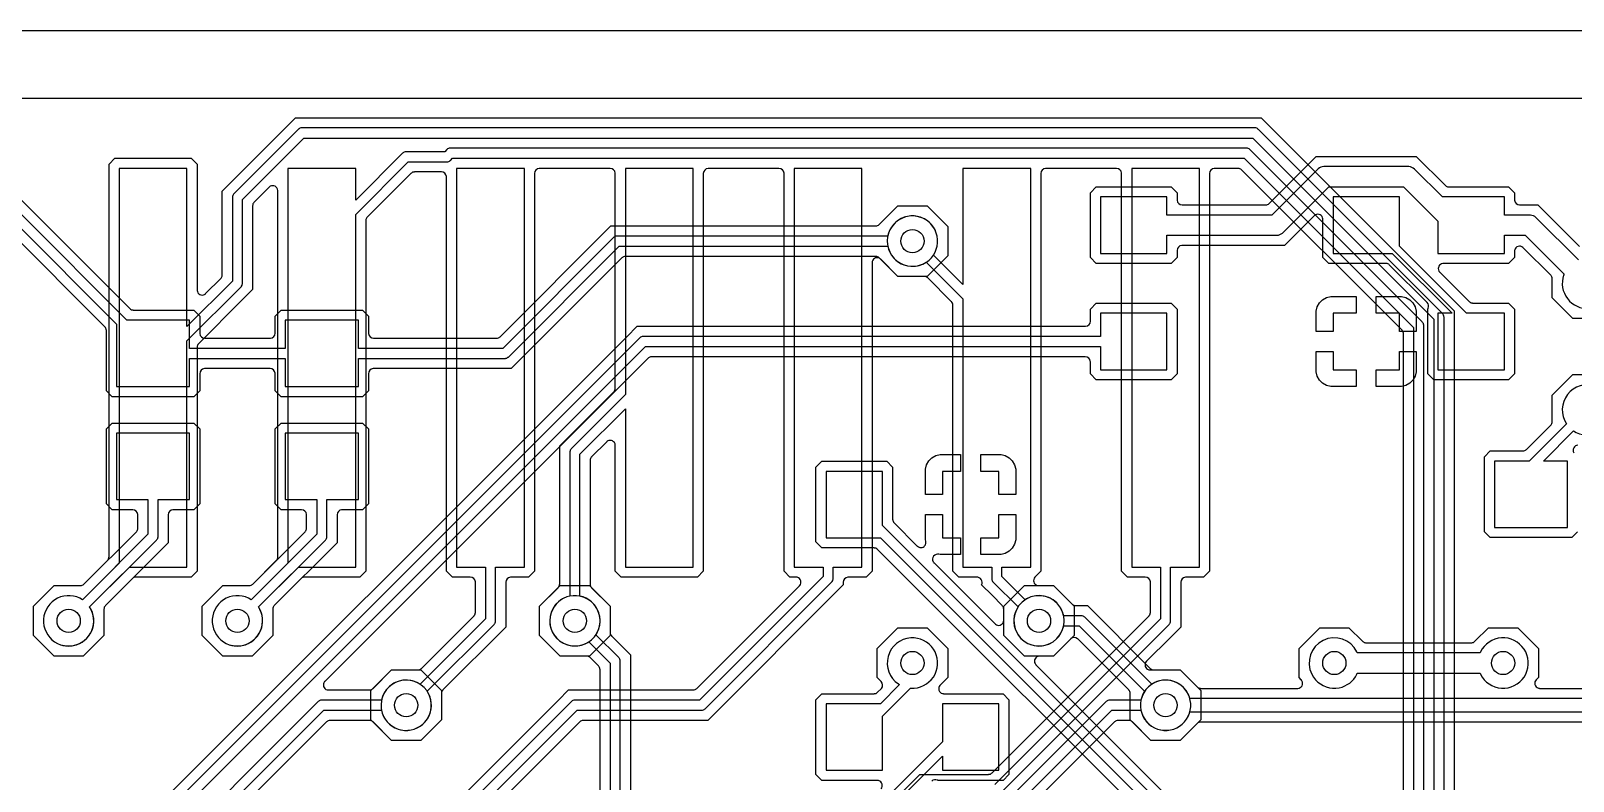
# Model space of a CAD drawing. Header units: millimetres. Extents: x 0 to 122, y 0 to 48.
# Drawn here: x 55.31 to 78.52, y 36.96 to 48.25 of the extents above; entities that cross this region are included whole.
import ezdxf

# ---------------------------------------------------------------- set-up
doc = ezdxf.new("R2010")
doc.units = ezdxf.units.MM

msp = doc.modelspace()

# ---------------------------------------------------------------- linework, layer by layer
at = {"layer": '16_copper'}
msp.add_lwpolyline([(117.116, 47.234), (4.804, 47.234)], dxfattribs=at)
for points in [[(60.986, 35.909), (63.249, 38.172), (63.405, 38.329), (65.279, 38.329), (65.287, 38.33), (65.296, 38.33, 0.087654), (65.32, 38.341), (65.326, 38.346), (65.333, 38.351), (66.879, 39.898), (66.881, 39.9), (66.883, 39.902, 0.54841), (66.846, 40.025), (66.837, 40.026), (66.83, 40.027, 0.01577), (66.825, 40.028), (66.737, 40.028), (66.648, 40.117), (66.648, 46.104), (66.647, 46.109, 0.392588), (66.571, 46.18), (65.509, 46.18), (65.503, 46.179, 0.392588), (65.432, 46.104), (65.432, 40.117), (65.343, 40.028), (64.197, 40.028), (64.108, 40.117), (64.108, 42.01), (64.107, 42.013), (64.107, 42.016, 0.548396), (63.994, 42.077), (63.987, 42.072), (63.981, 42.068, 0.015772), (63.978, 42.064), (63.751, 41.838), (63.748, 41.833), (63.747, 41.833), (63.746, 41.831), (63.746, 41.831), (63.74, 41.824, 0.015775), (63.738, 41.82), (63.736, 41.816), (63.735, 41.814), (63.734, 41.811), (63.731, 41.804, 0.015769), (63.73, 41.8), (63.73, 41.796), (63.729, 41.793), (63.729, 41.789), (63.729, 41.784), (63.729, 39.923), (63.73, 39.915), (63.73, 39.906, 0.087654), (63.741, 39.882), (63.746, 39.876), (63.751, 39.869), (64.031, 39.59), (64.031, 39.15), (63.72, 38.839), (63.28, 38.839), (62.969, 39.15), (62.969, 39.59), (63.249, 39.869), (63.254, 39.876), (63.26, 39.883, 0.087651), (63.27, 39.907), (63.27, 39.915), (63.271, 39.923), (63.271, 42.005), (64.085, 42.819), (64.09, 42.825), (64.096, 42.832, 0.087651), (64.106, 42.856), (64.106, 42.864), (64.108, 42.872), (64.108, 46.104), (64.107, 46.109, 0.392588), (64.031, 46.18), (62.969, 46.18), (62.963, 46.179, 0.392588), (62.892, 46.104), (62.892, 40.117), (62.803, 40.028), (62.535, 40.028), (62.529, 40.027, 0.392588), (62.459, 39.951), (62.459, 39.275), (61.513, 38.33), (61.512, 38.328), (61.511, 38.328), (61.51, 38.325), (61.508, 38.323), (61.502, 38.316, 0.087651), (61.492, 38.292), (61.492, 38.284), (61.491, 38.276), (61.491, 37.88), (61.18, 37.569), (60.74, 37.569), (60.429, 37.88), (60.429, 38.32), (60.74, 38.631), (61.136, 38.631), (61.144, 38.632), (61.153, 38.632, 0.087654), (61.177, 38.643), (61.183, 38.648), (61.19, 38.653), (61.979, 39.442), (61.982, 39.447), (61.983, 39.447), (61.984, 39.449), (61.984, 39.449), (61.99, 39.456, 0.01577), (61.992, 39.46), (61.994, 39.464), (61.995, 39.466), (61.996, 39.469), (61.999, 39.476, 0.015767), (62, 39.48), (62, 39.484), (62.001, 39.487), (62.001, 39.491), (62.001, 39.496), (62.001, 39.951), (62.001, 39.957, 0.392588), (61.925, 40.028), (61.657, 40.028), (61.568, 40.117), (61.568, 46.05), (61.567, 46.056, 0.392588), (61.491, 46.126), (61.086, 46.126), (61.078, 46.125), (61.069, 46.125, 0.087654), (61.045, 46.114), (61.045, 46.114), (61.039, 46.109), (61.032, 46.104), (60.375, 45.446), (60.37, 45.44), (60.364, 45.433, 0.087651), (60.354, 45.409), (60.354, 45.401), (60.352, 45.393), (60.352, 40.117), (60.263, 40.028), (59.432, 40.028), (59.424, 40.026), (59.416, 40.026, 0.087654), (59.391, 40.015), (59.386, 40.011), (59.379, 40.005), (58.973, 39.6), (58.968, 39.593), (58.962, 39.586, 0.087651), (58.952, 39.562), (58.952, 39.554), (58.951, 39.546), (58.951, 39.15), (58.64, 38.839), (58.2, 38.839), (57.889, 39.15), (57.889, 39.59), (58.2, 39.901), (58.596, 39.901), (58.604, 39.902), (58.613, 39.902, 0.087654), (58.637, 39.913), (58.643, 39.918), (58.65, 39.923), (59.005, 40.279), (59.01, 40.285), (59.016, 40.292, 0.087651), (59.026, 40.316), (59.026, 40.323), (59.027, 40.325), (59.027, 40.327), (59.028, 40.332), (59.028, 45.844), (59.027, 45.846), (59.027, 45.849, 0.548396), (58.914, 45.91), (58.907, 45.905), (58.901, 45.901, 0.015772), (58.898, 45.898), (58.671, 45.671), (58.666, 45.664), (58.66, 45.658, 0.087654), (58.65, 45.633), (58.65, 45.626), (58.649, 45.617), (58.649, 44.355), (58.492, 44.199), (57.835, 43.541), (57.83, 43.535), (57.824, 43.528, 0.087651), (57.814, 43.504), (57.814, 43.496), (57.812, 43.488), (57.812, 40.117), (57.723, 40.028), (56.892, 40.028), (56.884, 40.026), (56.876, 40.026, 0.087654), (56.851, 40.015), (56.846, 40.011), (56.839, 40.005), (56.433, 39.6), (56.428, 39.593), (56.422, 39.586, 0.087651), (56.412, 39.562), (56.412, 39.554), (56.411, 39.546), (56.411, 39.15), (56.1, 38.839), (55.66, 38.839), (55.349, 39.15), (55.349, 39.59), (55.66, 39.901), (56.056, 39.901), (56.064, 39.902), (56.073, 39.902, 0.087654), (56.097, 39.913), (56.103, 39.918), (56.11, 39.923), (56.465, 40.279), (56.47, 40.285), (56.476, 40.292, 0.087651), (56.486, 40.316), (56.486, 40.323), (56.487, 40.325), (56.487, 40.327), (56.488, 40.332), (56.488, 46.243), (56.577, 46.332), (57.723, 46.332), (57.812, 46.243), (57.812, 44.35), (57.813, 44.347), (57.813, 44.344, 0.548396), (57.926, 44.283), (57.933, 44.288), (57.939, 44.292, 0.015772), (57.942, 44.296), (58.169, 44.522), (58.174, 44.529), (58.18, 44.536, 0.087654), (58.19, 44.56), (58.19, 44.568), (58.191, 44.576), (58.191, 45.838), (59.295, 46.942), (73.827, 46.942), (76.733, 44.036), (76.733, 16.924)], [(76.581, 17.019), (76.581, 43.941), (76.58, 43.95), (76.579, 43.958, 0.087654), (76.569, 43.983), (76.564, 43.988), (76.559, 43.995), (73.787, 46.767), (73.78, 46.772), (73.773, 46.778, 0.087651), (73.749, 46.788), (73.741, 46.788), (73.733, 46.79), (59.39, 46.79), (59.382, 46.788), (59.373, 46.788, 0.087654), (59.349, 46.777), (59.343, 46.773), (59.336, 46.767), (58.366, 45.797), (58.361, 45.79), (58.356, 45.784, 0.087651), (58.346, 45.759), (58.345, 45.752), (58.344, 45.743), (58.344, 44.482), (57.66, 43.798), (57.66, 46.18), (56.64, 46.18), (56.64, 40.238), (56.089, 39.686), (56.048, 39.71, 1), (55.712, 39.03), (55.758, 39.011, 0.714262), (56.196, 39.579), (56.798, 40.18), (57.66, 40.18), (57.66, 43.582), (58.474, 44.396), (58.479, 44.403), (58.484, 44.409, 0.087651), (58.494, 44.434), (58.495, 44.441), (58.496, 44.45), (58.496, 45.712), (59.422, 46.637), (73.701, 46.637), (76.429, 43.91), (76.429, 17.05)], [(76.276, 17.145), (76.276, 43.815), (76.275, 43.823), (76.274, 43.832, 0.087654), (76.264, 43.856), (76.259, 43.862), (76.254, 43.869), (73.66, 46.462), (73.653, 46.468), (73.647, 46.473, 0.087651), (73.622, 46.483), (73.615, 46.484), (73.606, 46.485), (61.625, 46.485), (61.617, 46.484), (61.608, 46.483, 0.087654), (61.584, 46.473), (61.578, 46.468), (61.571, 46.462), (61.54, 46.431), (60.96, 46.431), (60.952, 46.43), (60.943, 46.429, 0.087654), (60.919, 46.419), (60.913, 46.414), (60.906, 46.409), (60.2, 45.703), (60.2, 46.18), (59.18, 46.18), (59.18, 40.238), (58.629, 39.686), (58.588, 39.71, 1), (58.252, 39.03), (58.298, 39.011, 0.714262), (58.736, 39.579), (59.338, 40.18), (60.2, 40.18), (60.2, 45.487), (60.992, 46.279), (61.572, 46.279), (61.58, 46.28), (61.589, 46.281, 0.087654), (61.613, 46.291), (61.619, 46.296), (61.626, 46.301), (61.657, 46.332), (73.575, 46.332), (76.124, 43.783), (76.124, 18.491)], [(60.401, 34.893), (63.532, 38.024), (65.405, 38.024), (65.413, 38.025), (65.422, 38.026, 0.087654), (65.446, 38.036), (65.452, 38.041), (65.459, 38.046), (67.364, 39.951), (67.369, 39.958), (67.374, 39.964, 0.087651), (67.384, 39.989), (67.385, 39.996), (67.386, 40.005), (67.386, 40.18), (67.82, 40.18), (67.82, 46.18), (66.8, 46.18), (66.8, 40.18), (67.234, 40.18), (67.234, 40.037), (65.373, 38.176), (63.5, 38.176), (63.492, 38.175), (63.483, 38.174, 0.087654), (63.459, 38.164), (63.453, 38.159), (63.446, 38.154), (60.271, 34.979)], [(68.077, 36.446), (68.689, 37.059), (69.724, 37.059), (69.732, 37.06), (69.741, 37.06, 0.087654), (69.765, 37.071), (69.771, 37.076), (69.778, 37.081), (72.139, 39.442), (72.142, 39.447), (72.143, 39.447), (72.144, 39.449), (72.144, 39.449), (72.15, 39.456, 0.01577), (72.152, 39.46), (72.154, 39.464), (72.155, 39.466), (72.156, 39.469), (72.159, 39.476, 0.015767), (72.16, 39.48), (72.16, 39.484), (72.161, 39.487), (72.161, 39.491), (72.161, 39.496), (72.161, 39.951), (72.161, 39.957, 0.392588), (72.085, 40.028), (71.817, 40.028), (71.728, 40.117), (71.728, 46.104), (71.727, 46.109, 0.392588), (71.651, 46.18), (70.589, 46.18), (70.583, 46.179, 0.392588), (70.512, 46.104), (70.512, 40.117), (70.426, 40.031), (70.424, 40.028), (70.422, 40.027, 0.54841), (70.459, 39.903), (70.468, 39.902), (70.475, 39.901, 0.015781), (70.48, 39.901), (70.705, 39.901), (71.016, 39.59), (71.016, 39.15), (70.705, 38.839), (70.265, 38.839), (69.954, 39.15), (69.954, 39.546), (69.953, 39.554), (69.953, 39.563, 0.087654), (69.942, 39.587), (69.937, 39.593), (69.932, 39.6), (69.778, 39.754), (69.778, 39.754), (69.621, 39.91, 0.567708), (69.545, 40.028), (69.277, 40.028), (69.188, 40.117), (69.188, 44.123), (69.186, 44.131), (69.186, 44.139, 0.087654), (69.175, 44.164), (69.171, 44.169), (69.165, 44.176), (68.81, 44.532), (68.803, 44.537), (68.796, 44.543, 0.087651), (68.772, 44.553), (68.764, 44.553), (68.756, 44.554), (68.36, 44.554), (68.102, 44.812), (68.1, 44.814), (68.098, 44.816, 0.54841), (67.975, 44.779), (67.974, 44.77), (67.973, 44.763, 0.01577), (67.972, 44.758), (67.972, 40.117), (67.883, 40.028), (67.615, 40.028), (67.609, 40.027, 0.392588), (67.539, 39.951), (67.539, 39.91), (65.5, 37.871), (63.626, 37.871), (63.618, 37.87), (63.609, 37.87, 0.087654), (63.585, 37.859), (63.579, 37.854), (63.572, 37.849), (61.309, 35.586)], [(75.971, 18.943), (75.971, 43.689), (75.971, 43.694), (75.971, 43.699), (75.97, 43.702), (75.97, 43.706, 0.01577), (75.968, 43.71), (75.965, 43.717), (75.964, 43.72), (75.963, 43.721), (75.962, 43.726, 0.015774), (75.959, 43.73), (75.954, 43.736), (75.953, 43.738), (75.952, 43.738), (75.952, 43.739), (75.949, 43.743), (73.534, 46.158), (73.527, 46.163), (73.521, 46.168, 0.087651), (73.496, 46.178), (73.489, 46.179), (73.48, 46.18), (73.129, 46.18), (73.123, 46.179, 0.392588), (73.052, 46.104), (73.052, 40.117), (72.963, 40.028), (72.695, 40.028), (72.689, 40.027, 0.392588), (72.619, 39.951), (72.619, 39.275), (72.462, 39.119), (72.104, 38.761), (72.102, 38.758), (72.1, 38.757, 0.54841), (72.137, 38.633), (72.146, 38.632), (72.153, 38.631, 0.01577), (72.158, 38.631), (72.61, 38.631), (72.921, 38.32), (72.921, 37.88), (72.61, 37.569), (72.17, 37.569), (71.891, 37.849), (71.884, 37.854), (71.877, 37.86, 0.087651), (71.853, 37.87), (71.845, 37.87), (71.837, 37.871), (71.677, 37.871), (71.669, 37.87), (71.66, 37.87, 0.087654), (71.636, 37.859), (71.63, 37.854), (71.623, 37.849), (69.069, 35.294)], [(69.904, 36.776), (72.444, 39.316), (72.449, 39.323), (72.454, 39.329, 0.087651), (72.464, 39.354), (72.465, 39.361), (72.466, 39.37), (72.466, 40.18), (72.9, 40.18), (72.9, 46.18), (71.88, 46.18), (71.88, 40.18), (72.314, 40.18), (72.314, 39.402), (69.818, 36.906)]]:
    msp.add_lwpolyline(points, format="xyb", dxfattribs=at)
for points in [[(61.034, 37.728, 0.532534), (61.276, 38.309), (62.284, 39.316), (62.289, 39.323), (62.294, 39.329, 0.087651), (62.304, 39.354), (62.305, 39.361), (62.306, 39.37), (62.306, 40.18), (62.74, 40.18), (62.74, 46.18), (61.72, 46.18), (61.72, 40.18), (62.154, 40.18), (62.154, 39.402), (61.169, 38.416), (61.128, 38.44, 1), (60.792, 37.76), (60.838, 37.741, 0.09849), (60.985, 37.722)], [(63.574, 38.998, 0.818106), (63.576, 39.741), (63.576, 41.878), (64.26, 42.562), (64.26, 40.18), (65.28, 40.18), (65.28, 46.18), (64.26, 46.18), (64.26, 42.778), (63.446, 41.964), (63.441, 41.957), (63.436, 41.951, 0.087651), (63.426, 41.926), (63.425, 41.919), (63.424, 41.91), (63.424, 39.741), (63.378, 39.729, 0.876976), (63.525, 38.992)], [(70.559, 38.998, 1), (70.411, 39.742), (70.363, 39.729, 0.063998), (70.276, 39.686), (69.926, 40.037), (69.926, 40.18), (70.36, 40.18), (70.36, 46.18), (69.34, 46.18), (69.34, 44.433), (68.896, 44.876), (68.92, 44.917, 1), (68.24, 45.253), (68.221, 45.207, 0.714262), (68.789, 44.769), (69.34, 44.217), (69.34, 40.18), (69.774, 40.18), (69.774, 40.005), (69.775, 39.997), (69.776, 39.988, 0.087654), (69.786, 39.964), (69.791, 39.958), (69.796, 39.951), (70.169, 39.579), (70.145, 39.538, 0.577348), (70.51, 38.992)], [(68.654, 34.553, 0.621841), (68.83, 35.21), (68.795, 35.236), (71.583, 38.024), (72.019, 38.024), (72.031, 37.978, 1), (72.749, 38.222), (72.73, 38.268, 0.714263), (72.019, 38.176), (71.551, 38.176), (71.543, 38.175), (71.534, 38.174, 0.087654), (71.51, 38.164), (71.504, 38.159), (71.497, 38.154), (68.642, 35.298), (68.605, 35.303, 1), (68.555, 34.547), (68.605, 34.547)]]:
    msp.add_lwpolyline(points, format="xyb", close=True, dxfattribs=at)
at = {"layer": '1_copper'}
msp.add_lwpolyline([(117.116, 47.234), (53.818, 47.234)], dxfattribs=at)
for points in [[(53.806, 47.062), (56.799, 44.07), (56.805, 44.065), (56.812, 44.059, 0.087651), (56.836, 44.049), (56.844, 44.049), (56.852, 44.047), (57.763, 44.047), (57.852, 43.958), (57.852, 43.7), (57.853, 43.694, 0.392588), (57.929, 43.624), (58.911, 43.624), (58.917, 43.624, 0.392588), (58.988, 43.7), (58.988, 43.958), (59.077, 44.047), (60.303, 44.047), (60.392, 43.958), (60.392, 43.7), (60.393, 43.694, 0.392588), (60.469, 43.624), (62.319, 43.624), (62.327, 43.625), (62.336, 43.625, 0.087654), (62.36, 43.636), (62.366, 43.641), (62.373, 43.646), (64.04, 45.314), (68.027, 45.314), (68.035, 45.315), (68.044, 45.315, 0.087654), (68.068, 45.326), (68.074, 45.331), (68.081, 45.336), (68.36, 45.616), (68.8, 45.616), (69.111, 45.305), (69.111, 44.865), (68.8, 44.554), (68.36, 44.554), (68.081, 44.834), (68.074, 44.839), (68.067, 44.845, 0.087651), (68.043, 44.855), (68.035, 44.855), (68.027, 44.856), (64.261, 44.856), (64.253, 44.855), (64.244, 44.855, 0.087654), (64.22, 44.844), (64.214, 44.839), (64.207, 44.834), (62.54, 43.166), (60.469, 43.166), (60.463, 43.166, 0.392588), (60.392, 43.09), (60.392, 42.832), (60.303, 42.743), (59.077, 42.743), (58.988, 42.832), (58.988, 43.09), (58.987, 43.096, 0.392588), (58.911, 43.166), (57.929, 43.166), (57.923, 43.166, 0.392588), (57.852, 43.09), (57.852, 42.832), (57.763, 42.743), (56.537, 42.743), (56.448, 42.832), (56.448, 43.743), (56.446, 43.751), (56.446, 43.759, 0.087654), (56.435, 43.784), (56.431, 43.789), (56.425, 43.796), (53.483, 46.739)], [(53.523, 46.914), (56.6, 43.837), (56.6, 42.895), (57.7, 42.895), (57.7, 43.319), (59.14, 43.319), (59.14, 42.895), (60.24, 42.895), (60.24, 43.319), (62.445, 43.319), (62.453, 43.32), (62.462, 43.321, 0.087654), (62.486, 43.331), (62.492, 43.336), (62.499, 43.341), (64.167, 45.009), (68.209, 45.009), (68.221, 44.963, 1), (68.939, 45.207), (68.92, 45.253, 0.714263), (68.209, 45.161), (64.135, 45.161), (64.127, 45.16), (64.118, 45.159, 0.087654), (64.094, 45.149), (64.088, 45.144), (64.081, 45.139), (62.413, 43.471), (60.24, 43.471), (60.24, 43.895), (59.14, 43.895), (59.14, 43.471), (57.7, 43.471), (57.7, 43.895), (56.758, 43.895), (53.609, 47.044)], [(78.96, 43.919), (78.52, 43.919), (78.209, 44.23), (78.209, 44.518), (78.208, 44.526), (78.208, 44.535, 0.087654), (78.197, 44.559), (78.192, 44.565), (78.187, 44.572), (77.772, 44.986), (77.77, 44.988), (77.768, 44.99, 0.54841), (77.645, 44.953), (77.644, 44.945), (77.643, 44.937, 0.01577), (77.642, 44.933), (77.642, 44.837), (77.553, 44.748), (76.57, 44.748), (76.567, 44.747), (76.564, 44.747, 0.54841), (76.503, 44.634), (76.508, 44.627), (76.512, 44.621, 0.015772), (76.516, 44.618), (76.959, 44.175), (76.965, 44.17), (76.972, 44.164, 0.087651), (76.996, 44.154), (77.004, 44.154), (77.012, 44.152), (77.553, 44.152), (77.642, 44.063), (77.642, 43.087), (77.553, 42.998), (76.427, 42.998), (76.338, 43.087), (76.338, 44.067), (76.34, 44.07), (76.342, 44.075, 0.312009), (76.327, 44.16), (75.761, 44.725), (75.755, 44.73), (75.748, 44.736, 0.087651), (75.724, 44.746), (75.716, 44.746), (75.708, 44.748), (74.847, 44.748), (74.758, 44.837), (74.758, 45.414), (74.757, 45.416), (74.757, 45.419, 0.54841), (74.644, 45.48), (74.637, 45.475), (74.631, 45.471, 0.015772), (74.628, 45.468), (74.18, 45.02), (72.639, 45.02), (72.633, 45.019, 0.392588), (72.562, 44.944), (72.562, 44.837), (72.473, 44.748), (71.347, 44.748), (71.258, 44.837), (71.258, 45.813), (71.347, 45.902), (72.473, 45.902), (72.562, 45.813), (72.562, 45.706), (72.563, 45.7, 0.392588), (72.639, 45.63), (73.896, 45.63), (73.905, 45.631), (73.913, 45.632, 0.087654), (73.937, 45.642), (73.943, 45.647), (73.95, 45.652), (74.657, 46.36), (76.163, 46.36), (76.597, 45.925), (76.604, 45.92), (76.611, 45.914, 0.087651), (76.635, 45.904), (76.643, 45.904), (76.651, 45.902), (77.553, 45.902), (77.642, 45.813), (77.642, 45.706), (77.643, 45.7, 0.392588), (77.719, 45.63), (77.991, 45.63), (78.618, 45.003)], [(78.603, 44.803), (77.973, 45.433), (77.968, 45.436), (77.964, 45.441, 0.153125), (77.881, 45.477), (77.865, 45.477), (77.49, 45.477), (77.49, 45.75), (76.557, 45.75), (76.144, 46.163), (76.14, 46.166), (76.136, 46.17, 0.153125), (76.052, 46.206), (76.036, 46.207), (74.784, 46.207), (74.778, 46.207), (74.772, 46.207, 0.153128), (74.688, 46.173), (74.676, 46.163), (73.991, 45.477), (72.41, 45.477), (72.41, 45.75), (71.41, 45.75), (71.41, 44.9), (72.41, 44.9), (72.41, 45.173), (74.054, 45.173), (74.06, 45.173), (74.065, 45.173, 0.153128), (74.15, 45.207), (74.162, 45.217), (74.847, 45.902), (75.973, 45.902), (76.49, 45.386), (76.49, 44.9), (77.49, 44.9), (77.49, 45.173), (77.802, 45.173), (78.387, 44.587), (78.381, 44.572, 0.534509), (78.765, 44.072)], [(56.443, 35.811), (64.279, 43.647), (64.279, 43.647), (64.435, 43.804), (71.181, 43.804), (71.187, 43.804, 0.392588), (71.258, 43.88), (71.258, 44.063), (71.347, 44.152), (72.473, 44.152), (72.562, 44.063), (72.562, 43.087), (72.473, 42.998), (71.347, 42.998), (71.258, 43.087), (71.258, 43.27), (71.257, 43.276, 0.392588), (71.181, 43.346), (64.656, 43.346), (64.648, 43.345), (64.639, 43.345, 0.087654), (64.615, 43.334), (64.609, 43.329), (64.602, 43.324), (59.737, 38.459), (59.735, 38.456), (59.733, 38.455, 0.54841), (59.77, 38.331), (59.779, 38.33), (59.786, 38.329, 0.01577), (59.791, 38.329), (60.407, 38.329), (60.415, 38.33), (60.424, 38.33, 0.087654), (60.448, 38.341), (60.454, 38.346), (60.461, 38.351), (60.74, 38.631), (61.18, 38.631), (61.491, 38.32), (61.491, 37.88), (61.18, 37.569), (60.74, 37.569), (60.461, 37.849), (60.454, 37.854), (60.447, 37.86, 0.087651), (60.423, 37.87), (60.415, 37.87), (60.407, 37.871), (59.816, 37.871), (59.808, 37.87), (59.799, 37.87, 0.087654), (59.775, 37.859), (59.769, 37.854), (59.762, 37.849), (57.401, 35.488)], [(56.591, 35.528), (64.562, 43.499), (71.41, 43.499), (71.41, 43.15), (72.41, 43.15), (72.41, 44), (71.41, 44), (71.41, 43.651), (64.53, 43.651), (64.522, 43.65), (64.513, 43.649, 0.087654), (64.489, 43.639), (64.483, 43.634), (64.476, 43.629), (56.461, 35.614)], [(78.592, 40.712), (78.503, 40.623), (77.277, 40.623), (77.188, 40.712), (77.188, 41.838), (77.277, 41.927), (77.768, 41.927), (77.776, 41.929), (77.784, 41.929, 0.087654), (77.809, 41.94), (77.814, 41.944), (77.821, 41.95), (78.187, 42.315), (78.192, 42.322), (78.198, 42.329, 0.087651), (78.208, 42.353), (78.208, 42.361), (78.209, 42.369), (78.209, 42.765), (78.52, 43.076), (78.96, 43.076)], [(78.594, 42.014, 0.548403), (78.534, 41.901)], [(72.469, 36.033), (68.056, 40.445), (68.05, 40.45), (68.043, 40.456, 0.087651), (68.019, 40.466), (68.011, 40.466), (68.003, 40.468), (67.217, 40.468), (67.128, 40.557), (67.128, 41.683), (67.217, 41.772), (68.193, 41.772), (68.282, 41.683), (68.282, 40.897), (68.284, 40.889), (68.284, 40.881, 0.087654), (68.295, 40.856), (68.299, 40.851), (68.305, 40.844), (68.653, 40.495), (68.655, 40.494), (68.656, 40.492, 0.077297), (68.683, 40.477), (68.691, 40.474), (68.693, 40.474), (68.695, 40.474, 0.218355), (68.756, 40.49), (68.762, 40.497), (68.769, 40.504, 0.121774), (68.783, 40.548), (68.782, 40.558), (68.782, 40.566, 0.008338), (68.781, 40.569), (68.776, 40.587), (68.776, 40.968), (69.03, 40.968), (69.03, 40.62), (69.303, 40.62), (69.303, 40.366), (68.997, 40.366), (68.979, 40.371, 0.663356), (68.892, 40.26), (68.898, 40.252), (68.903, 40.245, 0.009572), (68.905, 40.243), (69.824, 39.324), (69.827, 39.322), (69.828, 39.32, 0.54841), (69.952, 39.357), (69.953, 39.366), (69.954, 39.373, 0.01577), (69.954, 39.378), (69.954, 39.59), (70.265, 39.901), (70.705, 39.901), (70.984, 39.621), (70.991, 39.616), (70.998, 39.61, 0.087651), (71.022, 39.6), (71.03, 39.6), (71.038, 39.599), (71.215, 39.599), (72.16, 38.653), (72.167, 38.648), (72.174, 38.642, 0.087651), (72.198, 38.632), (72.206, 38.632), (72.214, 38.631), (72.61, 38.631), (72.864, 38.376), (72.871, 38.371), (72.877, 38.366, 0.087651), (72.902, 38.356), (72.909, 38.355), (72.918, 38.354), (74.377, 38.354), (74.379, 38.354), (74.382, 38.354, 0.548403), (74.443, 38.467), (74.438, 38.474), (74.434, 38.481, 0.01578), (74.431, 38.484), (74.399, 38.515), (74.399, 38.955), (74.71, 39.266), (75.15, 39.266), (75.353, 39.062), (75.36, 39.057), (75.367, 39.052, 0.087651), (75.391, 39.042), (75.398, 39.041), (75.407, 39.04), (76.993, 39.04), (77.001, 39.041), (77.01, 39.042, 0.087654), (77.034, 39.052), (77.04, 39.057), (77.047, 39.062), (77.25, 39.266), (77.69, 39.266), (78.001, 38.955), (78.001, 38.515), (77.969, 38.484, 0.572901), (78.003, 38.357), (78.011, 38.356), (78.019, 38.354, 0.015781), (78.023, 38.354), (78.847, 38.354)], [(63.878, 36.751), (63.878, 38.637), (63.877, 38.645), (63.876, 38.654, 0.087654), (63.866, 38.678), (63.861, 38.684), (63.856, 38.691), (63.73, 38.817), (63.723, 38.822), (63.716, 38.828, 0.087651), (63.692, 38.838), (63.684, 38.838), (63.676, 38.839), (63.28, 38.839), (62.969, 39.15), (62.969, 39.59), (63.28, 39.901), (63.72, 39.901), (64.031, 39.59), (64.031, 39.194), (64.032, 39.186), (64.032, 39.177, 0.087654), (64.043, 39.153), (64.048, 39.147), (64.051, 39.143), (64.052, 39.142), (64.052, 39.141), (64.053, 39.14), (64.179, 39.014), (64.179, 39.014), (64.335, 38.858), (64.335, 35.214)], [(64.183, 35.309), (64.183, 38.763), (64.182, 38.772), (64.181, 38.78, 0.087654), (64.171, 38.805), (64.166, 38.81), (64.161, 38.817), (63.816, 39.161), (63.84, 39.202, 1), (63.16, 39.538), (63.141, 39.492, 0.714262), (63.709, 39.054), (64.031, 38.732), (64.031, 35.34)], [(79.011, 38.202), (72.754, 38.202), (72.749, 38.222, 0.491234), (72.181, 38.416), (71.174, 39.424), (71.167, 39.429), (71.161, 39.434, 0.087651), (71.136, 39.444), (71.129, 39.445), (71.12, 39.446), (70.856, 39.446), (70.844, 39.492, 1), (70.126, 39.248), (70.145, 39.202, 0.714263), (70.856, 39.294), (71.088, 39.294), (72.074, 38.309), (72.05, 38.268, 0.577348), (72.415, 37.722), (72.464, 37.728, 0.26795), (72.749, 37.978), (72.754, 37.998), (79.011, 37.998)], [(68.108, 36.842, 0.54841), (68.071, 36.965), (68.062, 36.966), (68.055, 36.967, 0.01577), (68.05, 36.968), (67.217, 36.968), (67.128, 37.057), (67.128, 38.183), (67.217, 38.272), (68.003, 38.272), (68.011, 38.274), (68.019, 38.274, 0.087664), (68.044, 38.285), (68.049, 38.289), (68.056, 38.295), (68.109, 38.348), (68.113, 38.352, 0.392527), (68.109, 38.455), (68.049, 38.515), (68.049, 38.955), (68.36, 39.266), (68.8, 39.266), (69.111, 38.955), (69.111, 38.515), (68.998, 38.402), (68.996, 38.4), (68.994, 38.398, 0.54841), (69.031, 38.275), (69.04, 38.274), (69.047, 38.273, 0.015781), (69.052, 38.272), (69.943, 38.272), (70.032, 38.183), (70.032, 37.057), (69.943, 36.968), (68.963, 36.968), (68.96, 36.97), (68.955, 36.972, 0.311979), (68.87, 36.957)], [(78.847, 37.846), (72.918, 37.846), (72.91, 37.845), (72.901, 37.844, 0.087654), (72.877, 37.834), (72.871, 37.829), (72.864, 37.824), (72.61, 37.569), (72.17, 37.569), (71.859, 37.88), (71.859, 38.276), (71.858, 38.284), (71.858, 38.293, 0.087654), (71.847, 38.317), (71.842, 38.323), (71.839, 38.327), (71.838, 38.328), (71.838, 38.329), (71.837, 38.33), (71.07, 39.097), (71.065, 39.1, 0.39257), (70.962, 39.097), (70.705, 38.839), (70.493, 38.839), (70.49, 38.839), (70.487, 38.839, 0.54841), (70.426, 38.726), (70.432, 38.719), (70.436, 38.713, 0.015772), (70.439, 38.709), (73.097, 36.051)], [(57.226, 35.528), (59.722, 38.024), (60.589, 38.024), (60.601, 37.978, 1), (61.319, 38.222), (61.3, 38.268, 0.714263), (60.589, 38.176), (59.69, 38.176), (59.682, 38.175), (59.673, 38.174, 0.087654), (59.649, 38.164), (59.643, 38.159), (59.636, 38.154), (57.096, 35.614)]]:
    msp.add_lwpolyline(points, format="xyb", dxfattribs=at)
for points in [[(77.49, 44), (76.918, 44), (75.91, 45.008), (75.91, 45.75), (74.91, 45.75), (74.91, 44.9), (75.802, 44.9), (76.702, 44), (76.49, 44), (76.49, 43.15), (77.49, 43.15)], [(74.656, 43.727), (74.656, 44.033), (74.673, 44.098), (74.707, 44.156), (74.754, 44.203), (74.812, 44.237), (74.877, 44.254), (75.258, 44.254), (75.258, 44), (74.91, 44), (74.91, 43.727)], [(75.91, 43.727), (75.91, 44), (75.562, 44), (75.562, 44.254), (75.943, 44.254), (76.008, 44.237), (76.066, 44.203), (76.113, 44.156), (76.147, 44.098), (76.164, 44.033), (76.164, 43.727)], [(74.877, 42.896), (74.812, 42.913), (74.754, 42.947), (74.707, 42.994), (74.673, 43.052), (74.656, 43.117), (74.656, 43.423), (74.91, 43.423), (74.91, 43.15), (75.258, 43.15), (75.258, 42.896)], [(75.562, 42.896), (75.562, 43.15), (75.91, 43.15), (75.91, 43.423), (76.164, 43.423), (76.164, 43.117), (76.147, 43.052), (76.113, 42.994), (76.066, 42.947), (76.008, 42.913), (75.943, 42.896)], [(68.776, 41.272), (68.776, 41.653), (68.793, 41.718), (68.827, 41.776), (68.874, 41.823), (68.932, 41.857), (68.997, 41.874), (69.303, 41.874), (69.303, 41.62), (69.03, 41.62), (69.03, 41.272)], [(69.88, 41.272), (69.88, 41.62), (69.607, 41.62), (69.607, 41.874), (69.913, 41.874), (69.978, 41.857), (70.036, 41.823), (70.083, 41.776), (70.117, 41.718), (70.134, 41.653), (70.134, 41.272)], [(69.607, 40.366), (69.607, 40.62), (69.88, 40.62), (69.88, 40.968), (70.134, 40.968), (70.134, 40.587), (70.117, 40.522), (70.083, 40.464), (70.036, 40.417), (69.978, 40.383), (69.913, 40.366)], [(68.13, 36.432), (69.03, 37.332), (69.03, 37.12), (69.88, 37.12), (69.88, 38.12), (69.03, 38.12), (69.03, 37.548), (68.022, 36.54), (67.28, 36.54), (67.28, 35.54), (68.13, 35.54)]]:
    msp.add_lwpolyline(points, close=True, dxfattribs=at)
for points in [[(78.44, 41.775), (78.078, 41.775), (78.531, 42.229), (78.572, 42.205, 1), (78.908, 42.885), (78.862, 42.904, 0.714262), (78.424, 42.336), (77.862, 41.775), (77.34, 41.775), (77.34, 40.775), (78.44, 40.775)], [(55.66, 38.839), (55.349, 39.15), (55.349, 39.59), (55.66, 39.901), (56.056, 39.901), (56.064, 39.902), (56.073, 39.902, 0.087654), (56.097, 39.913), (56.103, 39.918), (56.11, 39.923), (56.899, 40.712), (56.904, 40.719), (56.91, 40.726, 0.087651), (56.92, 40.75), (56.92, 40.758), (56.921, 40.766), (56.921, 40.966), (56.921, 40.972, 0.392588), (56.845, 41.043), (56.537, 41.043), (56.448, 41.132), (56.448, 42.258), (56.537, 42.347), (57.763, 42.347), (57.852, 42.258), (57.852, 41.132), (57.763, 41.043), (57.455, 41.043), (57.449, 41.042, 0.392588), (57.379, 40.966), (57.379, 40.545), (56.433, 39.6), (56.428, 39.593), (56.422, 39.586, 0.087651), (56.412, 39.562), (56.412, 39.554), (56.411, 39.546), (56.411, 39.15), (56.1, 38.839)], [(58.2, 38.839), (57.889, 39.15), (57.889, 39.59), (58.2, 39.901), (58.596, 39.901), (58.604, 39.902), (58.613, 39.902, 0.087654), (58.637, 39.913), (58.643, 39.918), (58.65, 39.923), (59.439, 40.712), (59.444, 40.719), (59.45, 40.726, 0.087651), (59.46, 40.75), (59.46, 40.758), (59.461, 40.766), (59.461, 40.966), (59.461, 40.972, 0.392588), (59.385, 41.043), (59.077, 41.043), (58.988, 41.132), (58.988, 42.258), (59.077, 42.347), (60.303, 42.347), (60.392, 42.258), (60.392, 41.132), (60.303, 41.043), (59.995, 41.043), (59.989, 41.042, 0.392588), (59.919, 40.966), (59.919, 40.545), (58.973, 39.6), (58.968, 39.593), (58.962, 39.586, 0.087651), (58.952, 39.562), (58.952, 39.554), (58.951, 39.546), (58.951, 39.15), (58.64, 38.839)], [(55.954, 38.998, 0.532534), (56.196, 39.579), (57.204, 40.586), (57.209, 40.593), (57.214, 40.599, 0.087651), (57.224, 40.624), (57.225, 40.631), (57.226, 40.64), (57.226, 41.195), (57.7, 41.195), (57.7, 42.195), (56.6, 42.195), (56.6, 41.195), (57.074, 41.195), (57.074, 40.672), (56.089, 39.686), (56.048, 39.71, 1), (55.712, 39.03), (55.758, 39.011, 0.09849), (55.905, 38.992)], [(58.494, 38.998, 0.532534), (58.736, 39.579), (59.744, 40.586), (59.749, 40.593), (59.754, 40.599, 0.087651), (59.764, 40.624), (59.765, 40.631), (59.766, 40.64), (59.766, 41.195), (60.24, 41.195), (60.24, 42.195), (59.14, 42.195), (59.14, 41.195), (59.614, 41.195), (59.614, 40.672), (58.629, 39.686), (58.588, 39.71, 1), (58.252, 39.03), (58.298, 39.011, 0.09849), (58.445, 38.992)], [(72.41, 23.647), (73.079, 24.316), (73.084, 24.323), (73.089, 24.329, 0.087651), (73.099, 24.354), (73.1, 24.361), (73.101, 24.37), (73.101, 35.8), (73.1, 35.808), (73.099, 35.817, 0.087654), (73.089, 35.841), (73.084, 35.847), (73.079, 35.854), (68.13, 40.803), (68.13, 41.62), (67.28, 41.62), (67.28, 40.62), (68.097, 40.62), (72.949, 35.768), (72.949, 24.402), (72.227, 23.68), (71.41, 23.68), (71.41, 22.83), (72.41, 22.83)], [(68.13, 37.937), (68.55, 38.357), (68.555, 38.357, 1), (68.605, 39.113), (68.555, 39.113, 0.71659), (68.369, 38.42), (68.387, 38.41), (68.097, 38.12), (67.28, 38.12), (67.28, 37.12), (68.13, 37.12)], [(75.004, 38.363, 0.233169), (75.27, 38.567), (75.276, 38.583), (77.124, 38.583), (77.13, 38.567, 1), (77.81, 38.903), (77.785, 38.946, 0.577351), (77.13, 38.903), (77.124, 38.887), (75.276, 38.887), (75.27, 38.903, 1), (74.59, 38.567), (74.615, 38.524, 0.267948), (74.955, 38.357)]]:
    msp.add_lwpolyline(points, format="xyb", close=True, dxfattribs=at)
at = {"layer": 'drills_via_1_16'}
for centre in [(68.58, 45.085), (55.88, 39.37), (58.42, 39.37), (63.5, 39.37), (70.485, 39.37), (68.58, 38.735), (74.93, 38.735), (77.47, 38.735), (60.96, 38.1), (72.39, 38.1)]:
    msp.add_circle(centre, 0.175, dxfattribs=at)
at = {"layer": 'outline'}
msp.add_lwpolyline([(0, 0), (121.59, 0), (121.59, 48.25), (0, 48.25), (0, 0)], close=True, dxfattribs=at)

doc.saveas('drawing.dxf')
